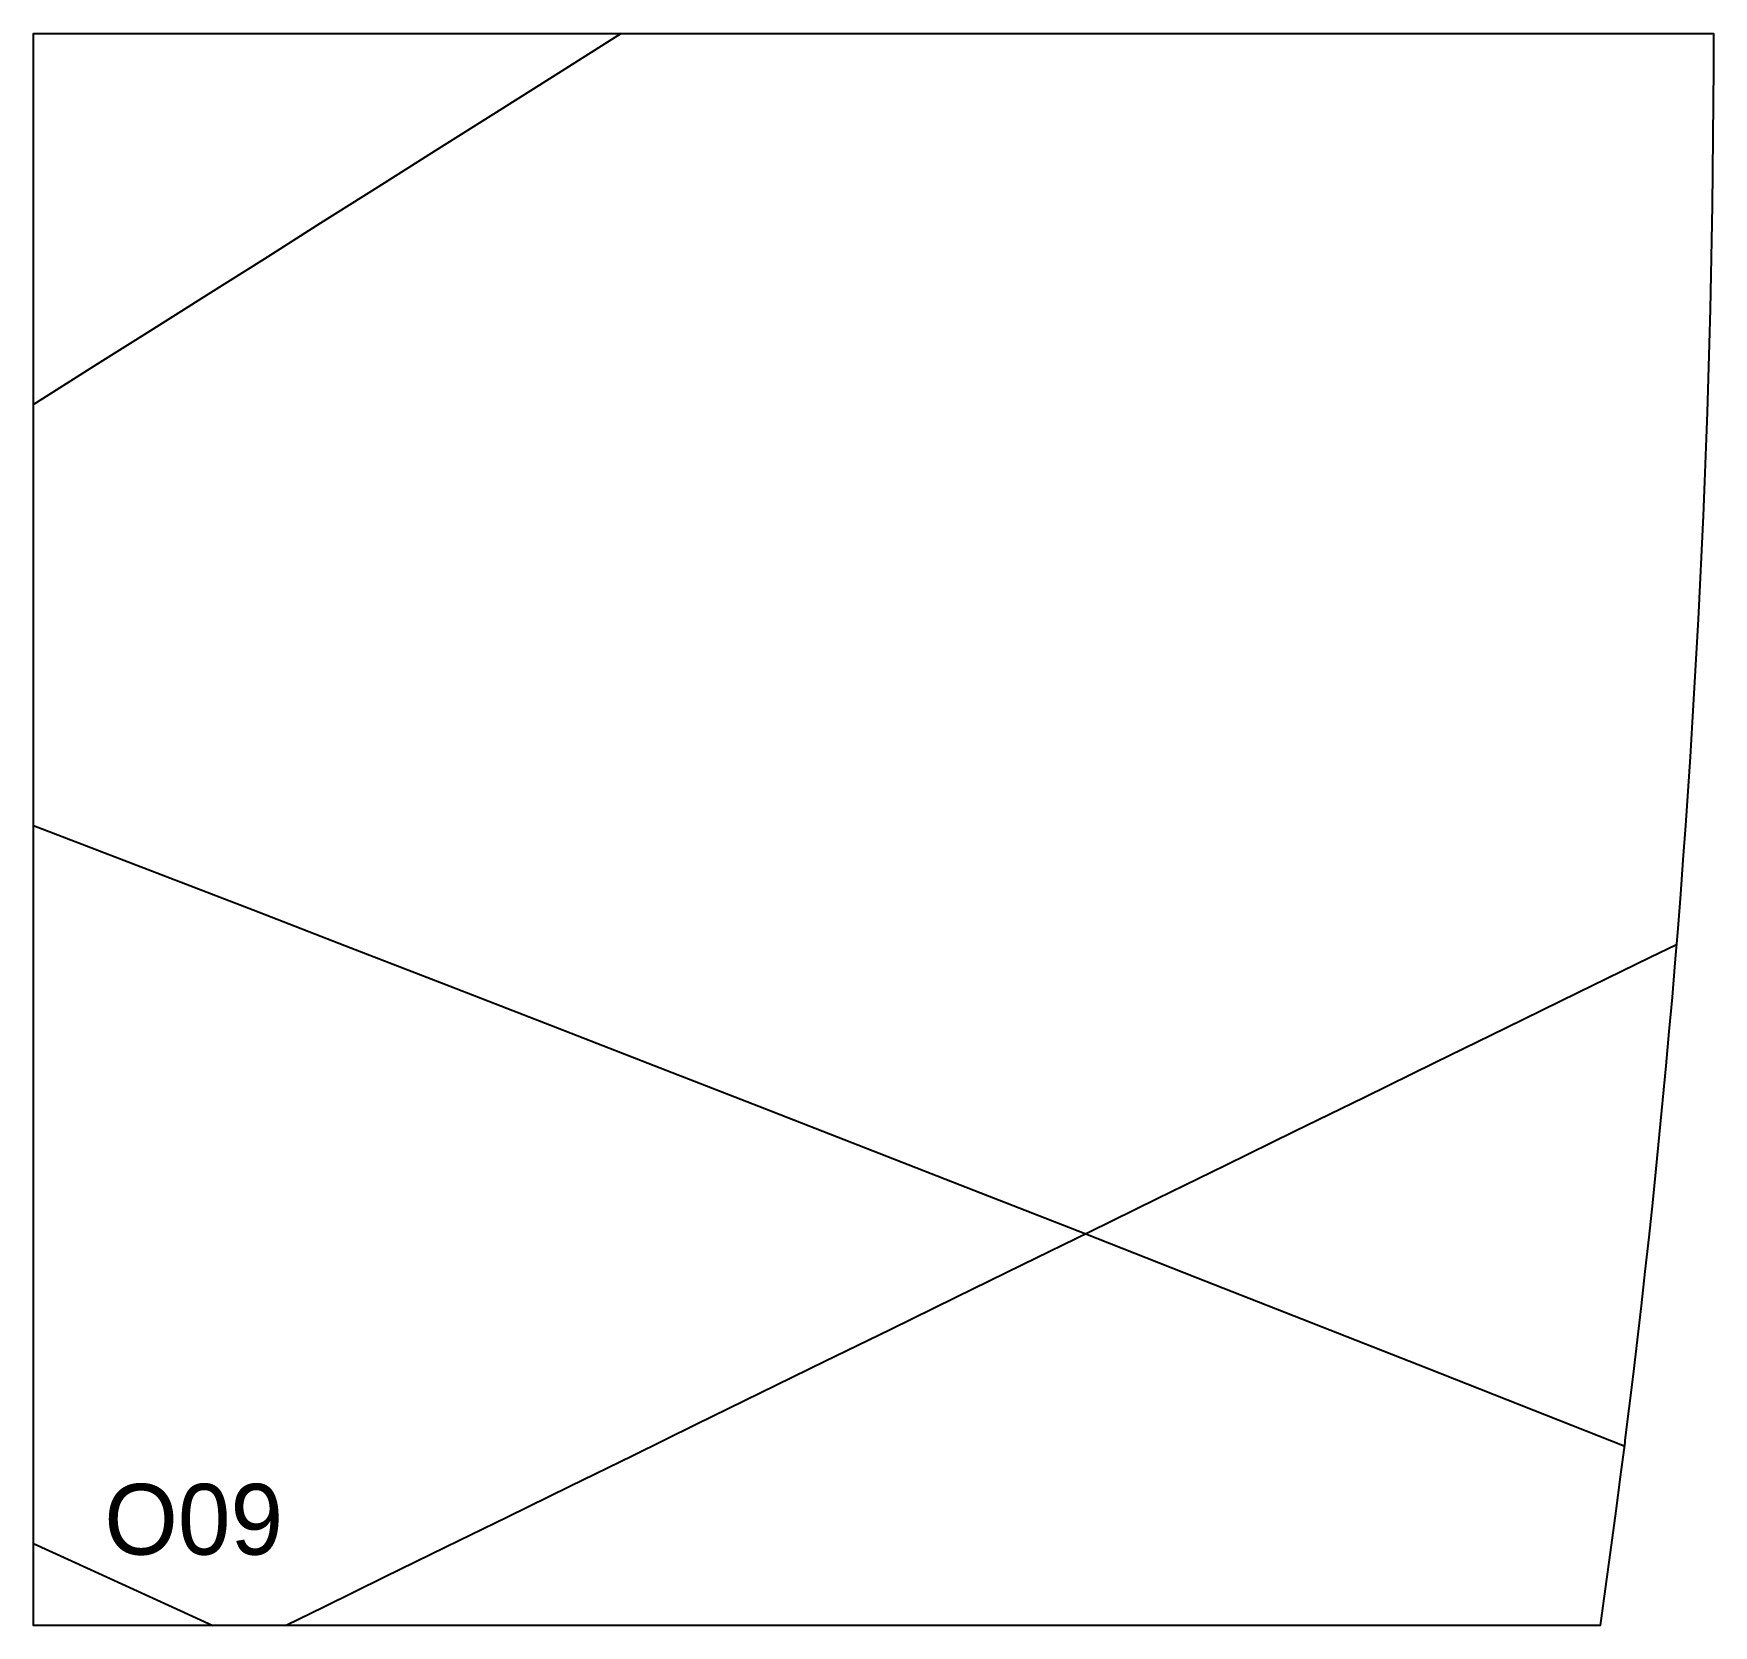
# Model space of a CAD drawing. Header units: millimetres. Extents: x 0 to 950, y 0 to 900.
import ezdxf

# ---------------------------------------------------------------- set-up
doc = ezdxf.new("R2010")
doc.units = ezdxf.units.MM
for name, color, linetype in [('CUT', 1, 'Continuous'), ('DECL', 30, 'Continuous'), ('HOUR', 7, 'Continuous'), ('HOUR15', 9, 'Continuous'), ('ID', 3, 'Continuous')]:
    doc.layers.add(name, color=color, linetype=linetype)

msp = doc.modelspace()

# ---------------------------------------------------------------- linework, layer by layer
at = {"layer": 'CUT'}
msp.add_lwpolyline([(900, 900), (950, 900), (949.97, 880.52), (949.88, 861.04), (949.73, 841.56), (949.52, 822.08), (949.25, 802.6), (948.92, 783.12), (948.54, 763.64), (948.09, 744.16), (947.58, 724.69), (947.01, 705.21), (946.38, 685.74), (945.7, 666.27), (944.95, 646.81), (944.14, 627.34), (943.28, 607.88), (942.35, 588.42), (941.37, 568.96), (940.32, 549.51), (939.21, 530.06), (938.05, 510.61), (936.83, 491.17), (935.54, 471.73), (934.2, 452.3), (932.79, 432.87), (931.33, 413.44), (929.81, 394.02), (928.23, 374.6), (926.59, 355.19), (924.88, 335.78), (923.12, 316.38), (921.3, 296.98), (919.42, 277.59), (917.48, 258.21), (915.49, 238.83), (913.43, 219.46), (911.31, 200.09), (909.13, 180.73), (906.9, 161.38), (904.6, 142.03), (902.25, 122.69), (900, 104.72), (899.83, 103.36), (897.36, 84.04), (894.82, 64.72), (892.23, 45.41), (889.58, 26.11), (886.87, 6.82), (885.89, 0), (0, 0), (0, 900), (900, 900)], close=True, dxfattribs=at)
at = {"layer": 'DECL'}
for points in [[(0, 452.24), (16.18, 446.04), (69.69, 425.46), (124.09, 404.5), (179.4, 383.15), (235.64, 361.4), (292.84, 339.22), (351.02, 316.62), (410.22, 293.58), (470.46, 270.09), (531.77, 246.13), (594.18, 221.7), (657.73, 196.77), (722.45, 171.34), (788.37, 145.38), (855.53, 118.89), (899.59, 101.48)], [(0, 46.39), (30.13, 32.62), (82.93, 8.45), (101.34, 0)]]:
    msp.add_lwpolyline(points, dxfattribs=at)
at = {"layer": 'HOUR'}
msp.add_lwpolyline([(929.06, 384.88), (914.32, 377.67), (873.28, 357.57), (832.65, 337.68), (792.43, 317.99), (752.6, 298.5), (713.17, 279.2), (674.12, 260.08), (635.45, 241.15), (597.15, 222.4), (559.21, 203.83), (521.63, 185.43), (484.39, 167.2), (447.51, 149.15), (410.95, 131.25), (374.74, 113.52), (338.84, 95.95), (303.27, 78.54), (268.01, 61.28), (233.07, 44.17), (198.42, 27.21), (164.07, 10.4), (142.83, 0)], dxfattribs=at)
at = {"layer": 'HOUR15'}
msp.add_lwpolyline([(332.38, 900), (326.67, 896.4), (293.2, 875.29), (260.02, 854.36), (227.16, 833.63), (194.59, 813.09), (162.31, 792.73), (130.31, 772.56), (98.6, 752.56), (67.17, 732.73), (36.01, 713.08), (5.12, 693.59), (0, 690.36)], dxfattribs=at)

# ---------------------------------------------------------------- texts
at = {"layer": 'ID'}
msp.add_text('O09', height=40, dxfattribs=at).set_placement((40, 40))

doc.saveas('drawing.dxf')
